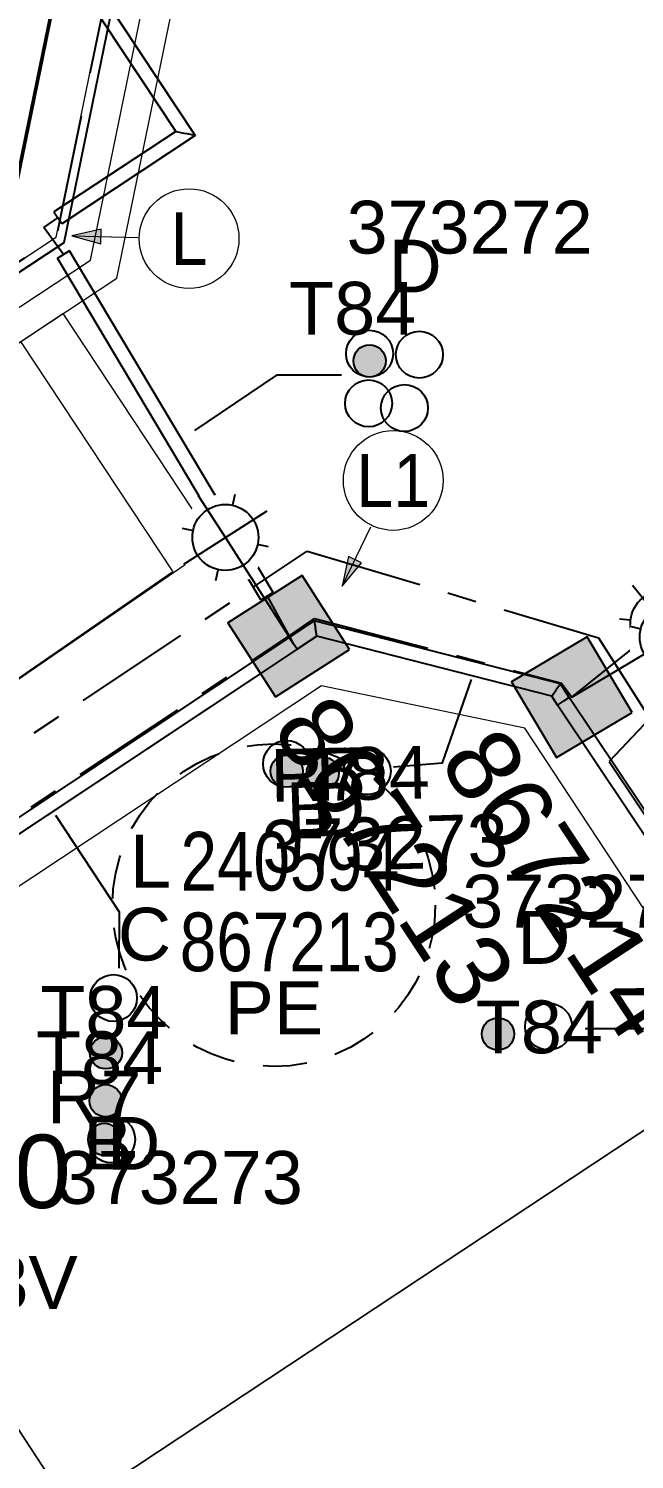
# Model space of a CAD drawing. Header units: metres. Extents: x 302829 to 303440, y 6270651 to 6271380.
# Drawn here: x 303148.22 to 303168.87, y 6270947.35 to 6270996.14 of the extents above; entities that cross this region are included whole.
import ezdxf
from ezdxf.enums import TextEntityAlignment as Align

# ---------------------------------------------------------------- set-up
doc = ezdxf.new("R2010")
doc.units = ezdxf.units.M
for name, pattern in [('Cable Exist UG', [7, 4, -1, 1, -1]), ('Dash', [5, 3, -2]), ('IE Trench LV', [5.5, 4, -1.5])]:
    doc.linetypes.add(name, pattern=pattern)
doc.layers.get('0').update_dxf_attribs({"color": 6})
doc.layers.add('_User Miscellaneous12', color=252, linetype='Continuous', lineweight=13, plot=False, transparency=0.5)
for name, color, linetype, lineweight in [('_User Miscellaneous4', 191, 'Continuous', 13), ('_User Miscellaneous5', 151, 'Continuous', 13), ('_User_LV_Exist', 5, 'Continuous', 25), ('_User_SL_Exist', 4, 'Continuous', 25), ('Cadastre Developer_SP_NEW', 54, 'Continuous', 15), ('Cadastre Land Parcels_SP_EXT', 96, 'Continuous', 15), ('Mains_LV_SL_EXT', 135, 'Continuous', 25)]:
    doc.layers.add(name, color=color, linetype=linetype, lineweight=lineweight)
for name, color, linetype in [('Duct_SP_EXT', 40, 'Continuous'), ('Equip_SP_SL_EXT', 7, 'Continuous'), ('Mains_LV_New_T84', 2, 'Cable x'), ('Notes_LV_MISC', 161, 'Continuous'), ('Notes_SL_MISC', 4, 'Continuous'), ('SupportsUG_SP_LV_SL_EXT', 7, 'Continuous'), ('Trench_SP_EXT', 7, 'Continuous'), ('Trench_SP_NEW', 2, 'Continuous')]:
    doc.layers.add(name, color=color, linetype=linetype)
doc.styles.add('COLUMN_LABEL', font='arial.ttf', dxfattribs={"height": 2})
doc.styles.add('iecARIAL', font='arial.ttf', dxfattribs={"height": 2})
doc.styles.add('ieISOCP', font='arial.ttf', dxfattribs={"height": 1.5})
doc.styles.add('POLE_LABEL', font='arial.ttf', dxfattribs={"height": 2})
doc.styles.add('SL_LABEL', font='arial.ttf', dxfattribs={"height": 2})
doc.styles.get("Standard").update_dxf_attribs({"font": 'arial.ttf'})
doc.linetypes.add('Cable New UG', pattern='A,6,-0.05,["X",Standard,S=1.8,R=0,X=0,Y=-0.94],-1.8', length=7.85)
doc.linetypes.add('Cable x', pattern='A,5,-0.05,["X",Standard,S=1.5,R=0,X=0,Y=-0.75],-1.45', length=6.5)

# ---------------------------------------------------------------- blocks, each defined once
blk = doc.blocks.new('COLUMN_EXT')
blk.add_hatch(color=256).paths.add_polyline_path([(1.5, -1.5), (1.5, 1.5), (-1.5, 1.5), (-1.5, -1.5)])
blk.add_lwpolyline([(1.5, 1.5), (-1.5, 1.5), (-1.5, -1.5), (1.5, -1.5)], close=True)
at = {"flags": 9}
for tag, p in [('NOTES', (-1.813, 2)), ('STREETNAME', (-1.813, 1.6)), ('LOCATION', (-1.813, 1.4)), ('SUBURB', (-1.813, 1.8)), ('LEGEND', (-1.813, 1.2)), ('USAGE', (-1.813, 1)), ('COLUMN_TYPE', (-1.813, 0.4)), ('OWNED_BY', (-1.813, 0.6)), ('STATE', (-1.813, 0.8))]:
    blk.add_attdef(tag, text='', height=0.2, rotation=180, dxfattribs=at).set_placement(p, align=Align.MIDDLE_LEFT)
at = {"flags": 1}
blk.add_attdef('Z', (-1.813, 2.351), '', height=0.2, rotation=180, dxfattribs=at)
at = {"flags": 9}
for tag, style, p in [('STRUCTURE_PLANT_NUMBER', 'POLE_LABEL', (-1.813, -0.031)), ('STREET_CODE', 'COLUMN_LABEL', (-1.813, 0.2))]:
    blk.add_attdef(tag, text='', height=0.2, rotation=180, dxfattribs=dict(at, style=style)).set_placement(p, align=Align.MIDDLE_LEFT)
at = {"style": 'COLUMN_LABEL', "width": 0.9, "flags": 8}
blk.add_attdef('ASSET_NUM', text='', height=2, rotation=270, dxfattribs=at).set_placement((2, -4), align=Align.MIDDLE_LEFT)
blk = doc.blocks.new('DUCT_EXT')
blk.add_circle((0, 0.8), 0.8)
at = {"flags": 1}
blk.add_attdef('Z', (0, 0), '', height=0.2, dxfattribs=at)
at = {"flags": 9}
for tag, p in [('DUCT_CODE', (0, 0)), ('XSECT_TYPE', (0, -0.2)), ('FB_REFERENCE', (0, -0.4)), ('STATE', (0, -0.6)), ('NOTES', (0, -0.8))]:
    blk.add_attdef(tag, text='', height=0.2, dxfattribs=at).set_placement(p, align=Align.MIDDLE_LEFT)
blk = doc.blocks.new('*U269')
at = {"width": 0.9}
blk.add_attdef('LNUMBER', text='', height=1, rotation=122.7169, dxfattribs=at).set_placement((-2.942, 6.43), align=Align.MIDDLE_LEFT)
at = {"flags": 9}
for tag, p in [('LRATECODE', (-7.4, 0)), ('LOUTREACHVOCAB', (-7.2, 0)), ('LOUTREACH', (-7, 0)), ('LANTNUMBER', (-6.6, 0)), ('LNEW', (-6.4, 0)), ('LMASTVOCAB', (-6.2, 0)), ('LMAST', (-6, 0)), ('LLAMPVOCAB', (-5.8, 0)), ('LLAMP', (-5.6, 0)), ('LEXIST', (-5.4, 0)), ('LCHARGE3PERCENT', (-5.2, 0)), ('LCHARGE3', (-5, 0)), ('LCHARGE2PERCENT', (-4.8, 0)), ('LCHARGE2', (-4.6, 0)), ('LCHARGE1PERCENT', (-4.4, 0)), ('LCHARGE1', (-4.2, 0)), ('LCATEGORY', (-4, 0)), ('LBRACKETVOCAB', (-3.8, 0)), ('LBRACKET', (-3.6, 0)), ('LKINGHEIGHT', (-3.4, 0)), ('CREPLACE', (-3.2, 0)), ('CREMOVE', (-3, 0)), ('CNUMBER', (-2.8, 0)), ('CNEW', (-2.6, 0)), ('CEXIST', (-2.4, 0)), ('USAGE', (-2.2, 0)), ('STATE', (-2, 0)), ('OWNED_BY', (-1.8, 0)), ('ORIENTATION', (-1.6, 0)), ('OPERATING_VOLTAGE', (-1.4, 0)), ('NO_PHASES', (-1.2, 0)), ('LANTERN_TYPE', (-1, 0)), ('LANTERN_PURPOSE', (-0.8, 0)), ('CONTROL_TYPE', (-0.6, 0)), ('CONSTRUCTED_VOLTAGE', (-0.4, 0))]:
    blk.add_attdef(tag, text='', height=0.001, rotation=270, dxfattribs=at).set_placement(p, align=Align.MIDDLE_LEFT)
at = {"style": 'SL_LABEL', "flags": 9}
blk.add_attdef('STREET_CODE', text='', height=0.001, rotation=270, dxfattribs=at).set_placement((0.001, 0), align=Align.MIDDLE_LEFT)
at = {"flags": 1}
blk.add_attdef('Z', (0, 0), '', height=0.001, rotation=270, dxfattribs=at)
at = {"flags": 9}
for tag, p in [('LREMOVE', (0, -7.6)), ('LREPLACE', (0, -7.8)), ('LTYPE', (0, -8)), ('LTYPEVOCAB', (0, -8.2)), ('LEGEND', (0, -8.4)), ('SUBURB', (0, -8.6)), ('STREETNAME', (0, -8.8)), ('LOCATION', (0, -9)), ('NOTES', (0, -9.2)), ('MAINTAINED_BY', (0, -9.863))]:
    blk.add_attdef(tag, text='', height=0.001, dxfattribs=at).set_placement(p, align=Align.MIDDLE_LEFT)
blk.add_attdef('OPERATED_BY', (0, -9.607), '', height=0.001, dxfattribs=at)
blk.add_wipeout([(-3.074, 4.785), (-1.843, 4.831), (-0.742, 4.277), (-0.696, 3.046), (-1.25, 1.946), (-2.481, 1.9), (-3.582, 2.453), (-3.628, 3.685)])
for p, q in [((-2.162, 3.365), (-3.074, 4.785)), ((-1.843, 4.831), (-1.923, 4.465)), ((-2.162, 3.365), (-0.742, 4.277)), ((-3.628, 3.685), (-3.261, 3.605)), ((-3.582, 2.453), (-2.162, 3.365)), ((0, 0), (-2.162, 3.365)), ((-0.696, 3.046), (-1.063, 3.126)), ((-2.481, 1.9), (-2.401, 2.266))]:
    blk.add_line(p, q)
blk.add_circle((-2.162, 3.365), 1.125)
blk = doc.blocks.new('*U265')
at = {"width": 0.9}
blk.add_attdef('LNUMBER', text='', height=1, rotation=38.7658, dxfattribs=at).set_placement((6.084, 3.603), align=Align.MIDDLE_LEFT)
at = {"flags": 9}
for tag, p in [('LRATECODE', (-7.4, 0)), ('LOUTREACHVOCAB', (-7.2, 0)), ('LOUTREACH', (-7, 0)), ('LANTNUMBER', (-6.6, 0)), ('LNEW', (-6.4, 0)), ('LMASTVOCAB', (-6.2, 0)), ('LMAST', (-6, 0)), ('LLAMPVOCAB', (-5.8, 0)), ('LLAMP', (-5.6, 0)), ('LEXIST', (-5.4, 0)), ('LCHARGE3PERCENT', (-5.2, 0)), ('LCHARGE3', (-5, 0)), ('LCHARGE2PERCENT', (-4.8, 0)), ('LCHARGE2', (-4.6, 0)), ('LCHARGE1PERCENT', (-4.4, 0)), ('LCHARGE1', (-4.2, 0)), ('LCATEGORY', (-4, 0)), ('LBRACKETVOCAB', (-3.8, 0)), ('LBRACKET', (-3.6, 0)), ('LKINGHEIGHT', (-3.4, 0)), ('CREPLACE', (-3.2, 0)), ('CREMOVE', (-3, 0)), ('CNUMBER', (-2.8, 0)), ('CNEW', (-2.6, 0)), ('CEXIST', (-2.4, 0)), ('USAGE', (-2.2, 0)), ('STATE', (-2, 0)), ('OWNED_BY', (-1.8, 0)), ('ORIENTATION', (-1.6, 0)), ('OPERATING_VOLTAGE', (-1.4, 0)), ('NO_PHASES', (-1.2, 0)), ('LANTERN_TYPE', (-1, 0)), ('LANTERN_PURPOSE', (-0.8, 0)), ('CONTROL_TYPE', (-0.6, 0)), ('CONSTRUCTED_VOLTAGE', (-0.4, 0))]:
    blk.add_attdef(tag, text='', height=0.001, rotation=270, dxfattribs=at).set_placement(p, align=Align.MIDDLE_LEFT)
at = {"style": 'SL_LABEL', "flags": 9}
blk.add_attdef('STREET_CODE', text='', height=0.001, rotation=270, dxfattribs=at).set_placement((0.001, 0), align=Align.MIDDLE_LEFT)
at = {"flags": 1}
blk.add_attdef('Z', (0, 0), '', height=0.001, rotation=270, dxfattribs=at)
at = {"flags": 9}
for tag, p in [('LREMOVE', (0, -7.6)), ('LREPLACE', (0, -7.8)), ('LTYPE', (0, -8)), ('LTYPEVOCAB', (0, -8.2)), ('LEGEND', (0, -8.4)), ('SUBURB', (0, -8.6)), ('STREETNAME', (0, -8.8)), ('LOCATION', (0, -9)), ('NOTES', (0, -9.2)), ('MAINTAINED_BY', (0, -9.863))]:
    blk.add_attdef(tag, text='', height=0.001, dxfattribs=at).set_placement(p, align=Align.MIDDLE_LEFT)
blk.add_attdef('OPERATED_BY', (0, -9.607), '', height=0.001, dxfattribs=at)
blk.add_wipeout([(4.435, 3.561), (4.61, 2.342), (4.175, 1.189), (2.956, 1.013), (1.803, 1.448), (1.628, 2.667), (2.062, 3.82), (3.282, 3.996)])
for p, q in [((3.282, 3.996), (3.241, 3.623)), ((2.062, 3.82), (3.119, 2.505)), ((3.119, 2.505), (4.435, 3.561)), ((0, 0), (3.119, 2.505)), ((1.628, 2.667), (2.001, 2.627)), ((3.119, 2.505), (4.175, 1.189)), ((4.61, 2.342), (4.237, 2.382)), ((2.956, 1.013), (2.997, 1.386))]:
    blk.add_line(p, q)
blk.add_circle((3.119, 2.505), 1.125)
blk = doc.blocks.new('CABLE_LARGE_EXT')
h = blk.add_hatch(color=256)
edge = h.paths.add_edge_path()
edge.add_arc((0, 0.55), 0.55, 0, 360)
blk.add_circle((0, 0.55), 0.55)
at = {"flags": 1}
blk.add_attdef('Z', (0, 0), '', height=0.2, dxfattribs=at)
at = {"flags": 9}
for tag, p in [('COND_CODE', (0, 0)), ('STATE', (0, -0.4)), ('FB_REFERENCE', (0, -0.2)), ('XSECT_SIZE', (0, -0.6)), ('NOTES', (0, -0.8))]:
    blk.add_attdef(tag, text='', height=0.2, dxfattribs=at).set_placement(p, align=Align.MIDDLE_LEFT)
blk = doc.blocks.new('*U255')
at = {"width": 0.9}
blk.add_attdef('LNUMBER', text='', height=1, rotation=122.7169, dxfattribs=at).set_placement((-2.942, 6.43), align=Align.MIDDLE_LEFT)
at = {"flags": 9}
for tag, p in [('LRATECODE', (-7.4, 0)), ('LOUTREACHVOCAB', (-7.2, 0)), ('LOUTREACH', (-7, 0)), ('LANTNUMBER', (-6.6, 0)), ('LNEW', (-6.4, 0)), ('LMASTVOCAB', (-6.2, 0)), ('LMAST', (-6, 0)), ('LLAMPVOCAB', (-5.8, 0)), ('LLAMP', (-5.6, 0)), ('LEXIST', (-5.4, 0)), ('LCHARGE3PERCENT', (-5.2, 0)), ('LCHARGE3', (-5, 0)), ('LCHARGE2PERCENT', (-4.8, 0)), ('LCHARGE2', (-4.6, 0)), ('LCHARGE1PERCENT', (-4.4, 0)), ('LCHARGE1', (-4.2, 0)), ('LCATEGORY', (-4, 0)), ('LBRACKETVOCAB', (-3.8, 0)), ('LBRACKET', (-3.6, 0)), ('LKINGHEIGHT', (-3.4, 0)), ('CREPLACE', (-3.2, 0)), ('CREMOVE', (-3, 0)), ('CNUMBER', (-2.8, 0)), ('CNEW', (-2.6, 0)), ('CEXIST', (-2.4, 0)), ('USAGE', (-2.2, 0)), ('STATE', (-2, 0)), ('OWNED_BY', (-1.8, 0)), ('ORIENTATION', (-1.6, 0)), ('OPERATING_VOLTAGE', (-1.4, 0)), ('NO_PHASES', (-1.2, 0)), ('LANTERN_TYPE', (-1, 0)), ('LANTERN_PURPOSE', (-0.8, 0)), ('CONTROL_TYPE', (-0.6, 0)), ('CONSTRUCTED_VOLTAGE', (-0.4, 0))]:
    blk.add_attdef(tag, text='', height=0.001, rotation=270, dxfattribs=at).set_placement(p, align=Align.MIDDLE_LEFT)
at = {"style": 'SL_LABEL', "flags": 9}
blk.add_attdef('STREET_CODE', text='', height=0.001, rotation=270, dxfattribs=at).set_placement((0.001, 0), align=Align.MIDDLE_LEFT)
at = {"flags": 1}
blk.add_attdef('Z', (0, 0), '', height=0.001, rotation=270, dxfattribs=at)
at = {"flags": 9}
for tag, p in [('LREMOVE', (0, -7.6)), ('LREPLACE', (0, -7.8)), ('LTYPE', (0, -8)), ('LTYPEVOCAB', (0, -8.2)), ('LEGEND', (0, -8.4)), ('SUBURB', (0, -8.6)), ('STREETNAME', (0, -8.8)), ('LOCATION', (0, -9)), ('NOTES', (0, -9.2)), ('MAINTAINED_BY', (0, -9.863))]:
    blk.add_attdef(tag, text='', height=0.001, dxfattribs=at).set_placement(p, align=Align.MIDDLE_LEFT)
blk.add_attdef('OPERATED_BY', (0, -9.607), '', height=0.001, dxfattribs=at)
blk.add_wipeout([(-3.074, 4.785), (-1.843, 4.831), (-0.742, 4.277), (-0.696, 3.046), (-1.25, 1.946), (-2.481, 1.9), (-3.582, 2.453), (-3.628, 3.685)])
for p, q in [((-2.162, 3.365), (-3.074, 4.785)), ((-1.843, 4.831), (-1.923, 4.465)), ((-2.162, 3.365), (-0.742, 4.277)), ((-3.628, 3.685), (-3.261, 3.605)), ((-3.582, 2.453), (-2.162, 3.365)), ((0, 0), (-2.162, 3.365)), ((-0.696, 3.046), (-1.063, 3.126)), ((-2.481, 1.9), (-2.401, 2.266))]:
    blk.add_line(p, q)
blk.add_circle((-2.162, 3.365), 1.125)
blk = doc.blocks.new('*U256')
at = {"width": 0.9}
blk.add_attdef('LNUMBER', text='', height=1, rotation=30.7402, dxfattribs=at).set_placement((6.528, 2.719), align=Align.MIDDLE_LEFT)
at = {"flags": 9}
for tag, p in [('LRATECODE', (-7.4, 0)), ('LOUTREACHVOCAB', (-7.2, 0)), ('LOUTREACH', (-7, 0)), ('LANTNUMBER', (-6.6, 0)), ('LNEW', (-6.4, 0)), ('LMASTVOCAB', (-6.2, 0)), ('LMAST', (-6, 0)), ('LLAMPVOCAB', (-5.8, 0)), ('LLAMP', (-5.6, 0)), ('LEXIST', (-5.4, 0)), ('LCHARGE3PERCENT', (-5.2, 0)), ('LCHARGE3', (-5, 0)), ('LCHARGE2PERCENT', (-4.8, 0)), ('LCHARGE2', (-4.6, 0)), ('LCHARGE1PERCENT', (-4.4, 0)), ('LCHARGE1', (-4.2, 0)), ('LCATEGORY', (-4, 0)), ('LBRACKETVOCAB', (-3.8, 0)), ('LBRACKET', (-3.6, 0)), ('LKINGHEIGHT', (-3.4, 0)), ('CREPLACE', (-3.2, 0)), ('CREMOVE', (-3, 0)), ('CNUMBER', (-2.8, 0)), ('CNEW', (-2.6, 0)), ('CEXIST', (-2.4, 0)), ('USAGE', (-2.2, 0)), ('STATE', (-2, 0)), ('OWNED_BY', (-1.8, 0)), ('ORIENTATION', (-1.6, 0)), ('OPERATING_VOLTAGE', (-1.4, 0)), ('NO_PHASES', (-1.2, 0)), ('LANTERN_TYPE', (-1, 0)), ('LANTERN_PURPOSE', (-0.8, 0)), ('CONTROL_TYPE', (-0.6, 0)), ('CONSTRUCTED_VOLTAGE', (-0.4, 0))]:
    blk.add_attdef(tag, text='', height=0.001, rotation=270, dxfattribs=at).set_placement(p, align=Align.MIDDLE_LEFT)
at = {"style": 'SL_LABEL', "flags": 9}
blk.add_attdef('STREET_CODE', text='', height=0.001, rotation=270, dxfattribs=at).set_placement((0.001, 0), align=Align.MIDDLE_LEFT)
at = {"flags": 1}
blk.add_attdef('Z', (0, 0), '', height=0.001, rotation=270, dxfattribs=at)
at = {"flags": 9}
for tag, p in [('LREMOVE', (0, -7.6)), ('LREPLACE', (0, -7.8)), ('LTYPE', (0, -8)), ('LTYPEVOCAB', (0, -8.2)), ('LEGEND', (0, -8.4)), ('SUBURB', (0, -8.6)), ('STREETNAME', (0, -8.8)), ('LOCATION', (0, -9)), ('NOTES', (0, -9.2)), ('MAINTAINED_BY', (0, -9.863))]:
    blk.add_attdef(tag, text='', height=0.001, dxfattribs=at).set_placement(p, align=Align.MIDDLE_LEFT)
blk.add_attdef('OPERATED_BY', (0, -9.607), '', height=0.001, dxfattribs=at)
blk.add_wipeout([(4.888, 2.907), (4.892, 1.675), (4.301, 0.594), (3.068, 0.591), (1.988, 1.182), (1.984, 2.414), (2.575, 3.495), (3.807, 3.498)])
for p, q in [((2.575, 3.495), (3.438, 2.045)), ((3.807, 3.498), (3.715, 3.135)), ((3.438, 2.045), (4.888, 2.907)), ((0, 0), (3.438, 2.045)), ((1.984, 2.414), (2.348, 2.322)), ((3.438, 2.045), (4.301, 0.594)), ((4.892, 1.675), (4.528, 1.767)), ((3.068, 0.591), (3.161, 0.954))]:
    blk.add_line(p, q)
blk.add_circle((3.438, 2.045), 1.125)
blk = doc.blocks.new('*U261')
at = {"linetype": 'Dash', "ltscale": 0.5}
blk.add_circle((0, 0), 5.5, dxfattribs=at)
at = {"char_height": 1.8}
for s, insert, attachment_point in [('L', (-3.5, 1.5), 6), ('C', (-3.5, -1), 6), ('PE', (0, -2.6), 2), ('PE', (0, -2.6), 2)]:
    blk.add_mtext(s, dxfattribs=dict(at, insert=insert, attachment_point=attachment_point))
at = {"width": 0.9}
for tag, p in [('SNUMBER', (-3.25, 1.5)), ('CNUMBER', (-3.25, -1))]:
    blk.add_attdef(tag, text='', height=1.8, dxfattribs=at).set_placement(p, align=Align.MIDDLE_LEFT)
at = {"flags": 1}
blk.add_attdef('Z', (0, 0), '', height=0.2, dxfattribs=at)
blk = doc.blocks.new('PILLAR_EXT')
blk.add_hatch(color=256).paths.add_polyline_path([(-2.5, 1), (-2.5, -1), (2.5, -1), (2.5, 1)])
for p, q in [((0, 1), (0, -1)), ((-2.5, 0), (2.5, 0))]:
    blk.add_line(p, q)
at = {"ltscale": 10}
blk.add_line((2.5, 0), (-2.5, 0), dxfattribs=at)
blk.add_lwpolyline([(-2.5, -1), (-1.25, -1), (1.25, -1), (2.5, -1), (2.5, 1), (-2.5, 1)], close=True)
at = {"width": 0.9, "flags": 8}
blk.add_attdef('ASSET_NUM', text='', height=2, rotation=90, dxfattribs=at).set_placement((-2, 4), align=Align.MIDDLE_LEFT)
for tag, p, flags in [('OWNED_BY', (0, -0.2), 9), ('STATE', (0, -0.4), 9), ('SUPPORT_TYPE', (0, -0.6), 9), ('USAGE', (0, -0.8), 9), ('LEGEND', (0, -1), 9), ('LOCATION', (0, -1.2), 9), ('NOTES', (0, -1.4), 9), ('PARENT', (0, -1.6), 9), ('STREETNAME', (0, -1.8), 9), ('SUBURB', (0, -2), 1)]:
    blk.add_attdef(tag, p, '', height=0.2, dxfattribs=dict(flags=flags))
blk = doc.blocks.new('*U314')
h = blk.add_hatch(color=256)
h.dxf.hatch_style = 1
h.paths.add_polyline_path([(-3.005, -0.176), (-2.993, 0.323), (-3.999, 0.098)])
blk.add_line((-3.999, 0.098), (-1.749, 0.043))
at = {"flags": 128}
blk.add_lwpolyline([(-3.005, -0.176), (-2.993, 0.323), (-3.999, 0.098), (-3.005, -0.176)], dxfattribs=at)
blk.add_circle((0, 0), 1.7)
at = {"width": 0.9}
blk.add_attdef('CODE', text='', height=1.8, dxfattribs=at).set_placement((0, 0), align=Align.MIDDLE_CENTER)
at = {"flags": 1}
blk.add_attdef('Z', (0, 0), '', height=0.2, dxfattribs=at)
blk = doc.blocks.new('*U302')
h = blk.add_hatch(color=256)
h.dxf.hatch_style = 1
h.paths.add_polyline_path([(-1.079, -2.811), (-1.529, -2.593), (-1.738, -3.602)])
blk.add_line((-1.738, -3.602), (-0.761, -1.576))
at = {"flags": 128}
blk.add_lwpolyline([(-1.079, -2.811), (-1.529, -2.593), (-1.738, -3.602), (-1.079, -2.811)], dxfattribs=at)
blk.add_circle((0, 0), 1.7)
at = {"width": 0.9}
blk.add_attdef('CODE', text='', height=1.8, dxfattribs=at).set_placement((0, 0), align=Align.MIDDLE_CENTER)
at = {"flags": 1}
blk.add_attdef('Z', (0, 0), '', height=0.2, dxfattribs=at)

msp = doc.modelspace()

# ---------------------------------------------------------------- linework, layer by layer
at = {"layer": '_User Miscellaneous12', "color": 1, "flags": 128}
msp.add_lwpolyline([(303028.311, 6271042.982), (303086.816, 6270954.403), (303096.183, 6270952.479), (303150.33, 6270988.24), (303152.251, 6270997.605), (303093.69, 6271086.273)], dxfattribs=at)
at = {"layer": '_User Miscellaneous12', "color": 5, "flags": 128}
msp.add_lwpolyline([(303029.146, 6271043.533), (303087.422, 6270955.299), (303095.978, 6270953.542), (303149.434, 6270988.846), (303151.188, 6270997.4), (303092.856, 6271085.722)], dxfattribs=at)
at = {"layer": '_User Miscellaneous12', "color": 3, "flags": 128}
msp.add_lwpolyline([(303029.396, 6271043.699), (303087.604, 6270955.568), (303095.916, 6270953.861), (303149.165, 6270989.028), (303150.869, 6270997.338), (303092.606, 6271085.557)], dxfattribs=at)
at = {"layer": '_User Miscellaneous12', "flags": 128}
msp.add_lwpolyline([(303030.826, 6271044.641), (303088.635, 6270957.092), (303095.568, 6270955.668), (303147.641, 6270990.059), (303149.062, 6270996.989), (303091.187, 6271084.62)], dxfattribs=at)
at = {"layer": '_User Miscellaneous4'}
for p, q in [((303142.423, 6271009.857), (303153.901, 6270992.492)), ((303142.022, 6271009.592), (303153.236, 6270992.628)), ((303153.236, 6270992.628), (303149.085, 6270989.885)), ((303153.901, 6270992.492), (303149.35, 6270989.484)), ((303153.236, 6270992.628), (303153.568, 6270992.56)), ((303153.901, 6270992.492), (303153.568, 6270992.56)), ((303149.085, 6270989.885), (303149.217, 6270989.684)), ((303149.35, 6270989.484), (303149.217, 6270989.684)), ((303149.201, 6270988.312), (303149.407, 6270988.435)), ((303149.613, 6270988.558), (303149.407, 6270988.435)), ((303166.349, 6270973.796), (303157.955, 6270975.94)), ((303157.955, 6270975.94), (303158, 6270975.681)), ((303158.044, 6270975.422), (303158, 6270975.681)), ((303157.371, 6270974.974), (303157.238, 6270975.174)), ((303157.371, 6270974.974), (303157.238, 6270975.174)), ((303158.044, 6270975.422), (303157.371, 6270974.974)), ((303166.047, 6270973.378), (303158.044, 6270975.422)), ((303157.371, 6270974.974), (303138.62, 6270962.519)), ((303166.349, 6270973.796), (303166.198, 6270973.587)), ((303166.047, 6270973.378), (303166.198, 6270973.587)), ((303166.243, 6270973.073), (303166.047, 6270973.378)), ((303166.243, 6270973.073), (303166.445, 6270973.203)), ((303166.246, 6270973.07), (303166.445, 6270973.203)), ((303173.936, 6270961.554), (303166.246, 6270973.07))]:
    msp.add_line(p, q, dxfattribs=at)
at = {"layer": '_User_LV_Exist', "color": 2, "linetype": 'Cable New UG', "ltscale": 0.8, "flags": 128}
msp.add_lwpolyline([(303117.206, 6270967.561), (303131.292, 6270976.864), (303149.434, 6270988.846), (303151.188, 6270997.4), (303136.984, 6271018.973)], dxfattribs=at)
at = {"layer": '_User_LV_Exist', "color": 2, "linetype": 'Cable New UG', "lineweight": 0, "ltscale": 0.8, "flags": 128}
msp.add_lwpolyline([(303117.206, 6270967.561), (303111.765, 6270963.831), (303112.954, 6270961.993), (303147.944, 6270985.465), (303153.132, 6270977.61), (303136.701, 6270966.258), (303138.312, 6270962.957)], dxfattribs=at)
at = {"layer": 'Cadastre Developer_SP_NEW', "lineweight": 35, "const_width": 0.125}
msp.add_lwpolyline([(303136.964, 6270983.008), (303120.432, 6271008.041), (303135.285, 6271017.85), (303149.062, 6270996.989), (303147.645, 6270990.062), (303136.964, 6270983.008)], close=True, dxfattribs=at).dxf.unprotected_set("ltscale", 0)
at = {"layer": 'Cadastre Land Parcels_SP_EXT', "linetype": 'Continuous'}
for points in [[(303172.647, 6270960.857), (303165.134, 6270972.289), (303158.205, 6270973.725), (303139.426, 6270961.281), (303149.66, 6270945.648), (303172.647, 6270960.857)], [(303152.393, 6270927.774), (303158.661, 6270931.916), (303149.66, 6270945.648), (303139.426, 6270961.281), (303126.918, 6270952.993), (303137.153, 6270937.359), (303146.14, 6270923.631), (303152.393, 6270927.774)], [(303181.67, 6270947.126), (303172.647, 6270960.857), (303149.66, 6270945.648), (303158.661, 6270931.916), (303181.67, 6270947.126)]]:
    msp.add_lwpolyline(points, close=True, dxfattribs=at)
at = {"layer": 'Duct_SP_EXT'}
for p, q in [((303142.423, 6271009.857), (303153.901, 6270992.492)), ((303142.022, 6271009.592), (303153.236, 6270992.628)), ((303153.236, 6270992.628), (303149.085, 6270989.885)), ((303153.901, 6270992.492), (303149.35, 6270989.484)), ((303153.236, 6270992.628), (303153.568, 6270992.56)), ((303153.901, 6270992.492), (303153.568, 6270992.56)), ((303149.085, 6270989.885), (303149.217, 6270989.684)), ((303149.35, 6270989.484), (303149.217, 6270989.684)), ((303149.201, 6270988.312), (303149.407, 6270988.435)), ((303149.613, 6270988.558), (303149.407, 6270988.435)), ((303166.349, 6270973.796), (303157.955, 6270975.94)), ((303157.955, 6270975.94), (303158, 6270975.681)), ((303158.044, 6270975.422), (303158, 6270975.681)), ((303157.371, 6270974.974), (303157.238, 6270975.174)), ((303157.371, 6270974.974), (303157.238, 6270975.174)), ((303158.044, 6270975.422), (303157.371, 6270974.974)), ((303166.047, 6270973.378), (303158.044, 6270975.422)), ((303157.371, 6270974.974), (303138.62, 6270962.519)), ((303166.349, 6270973.796), (303166.198, 6270973.587)), ((303166.047, 6270973.378), (303166.198, 6270973.587)), ((303166.243, 6270973.073), (303166.047, 6270973.378)), ((303166.243, 6270973.073), (303166.445, 6270973.203)), ((303166.246, 6270973.07), (303166.445, 6270973.203)), ((303173.936, 6270961.554), (303166.246, 6270973.07))]:
    msp.add_line(p, q, dxfattribs=at)
for points in [[(303158.885, 6270984.316), (303156.664, 6270984.316), (303153.871, 6270982.431)], [(303160.661, 6270970.971), (303162.322, 6270971.099), (303163.311, 6270973.943)], [(303151.31, 6270964.102), (303151.318, 6270966.013), (303149.151, 6270969.306)], [(303167.185, 6270962.039), (303169.243, 6270962.039), (303172.074, 6270964.047)]]:
    msp.add_lwpolyline(points, dxfattribs=at)
at = {"layer": 'Mains_LV_New_T84', "color": 2, "linetype": 'Cable New UG', "ltscale": 0.8, "flags": 128}
msp.add_lwpolyline([(303117.206, 6270967.561), (303131.292, 6270976.864), (303149.434, 6270988.846), (303151.188, 6270997.4), (303136.984, 6271018.973)], dxfattribs=at)
at = {"layer": 'Trench_SP_EXT', "linetype": 'Cable Exist UG'}
msp.add_lwpolyline([(303149.407, 6270988.435), (303148.745, 6270989.361), (303149.217, 6270989.684)], dxfattribs=at)
at = {"layer": 'Trench_SP_NEW', "linetype": 'IE Trench LV', "flags": 128}
msp.add_lwpolyline([(303092.606, 6271085.557), (303127.334, 6271032.973), (303150.869, 6270997.338), (303149.165, 6270989.028), (303135.815, 6270980.211), (303119.126, 6270969.189)], dxfattribs=at)

# ---------------------------------------------------------------- block references
at = {"layer": '_User Miscellaneous5'}
for name, p, values in [('*U314', (303153.69, 6270988.977), {'CODE': 'L'}), ('*U302', (303160.647, 6270980.73), {'CODE': 'L1'})]:
    msp.add_blockref(name, p, dxfattribs=at).add_auto_attribs(values)
at = {"layer": '_User_LV_Exist'}
ref = msp.add_blockref('PILLAR_EXT', (303138.311, 6270962.957), dxfattribs=dict(at, rotation=34.70774905031204))
ref.add_attrib('ASSET_NUM', '121470', dxfattribs={"layer": '0', "height": 2.5, "style": 'iecARIAL'}).set_placement((303138.011, 6270957.174), align=Align.MIDDLE_LEFT)
at = {"layer": 'Duct_SP_EXT'}
for name, p in [('DUCT_EXT', (303159.84, 6270984.254)), ('DUCT_EXT', (303161.539, 6270984.22)), ('CABLE_LARGE_EXT', (303159.84, 6270984.254)), ('DUCT_EXT', (303159.809, 6270982.56)), ('DUCT_EXT', (303161.029, 6270982.4)), ('DUCT_EXT', (303165.942, 6270961.308)), ('CABLE_LARGE_EXT', (303164.218, 6270961.307))]:
    msp.add_blockref(name, p, dxfattribs=at)
for name, p, rotation in [('DUCT_EXT', (303157.005, 6270970.268), 359.6011937735594), ('CABLE_LARGE_EXT', (303157.005, 6270970.268), 358.9947420155435), ('CABLE_LARGE_EXT', (303158.272, 6270970.2), 2.549697823485444), ('DUCT_EXT', (303159.737, 6270971.619), 181.663963386915), ('DUCT_EXT', (303150.314, 6270963.084), 269.9756500414379), ('CABLE_LARGE_EXT', (303150.307, 6270961.214), 269.9756500414379), ('CABLE_LARGE_EXT', (303150.298, 6270959.58), 269.9756500414379), ('DUCT_EXT', (303150.252, 6270958.266), 269.7255970349405), ('CABLE_LARGE_EXT', (303150.252, 6270958.266), 269.7255970349405)]:
    msp.add_blockref(name, p, dxfattribs=dict(at, rotation=rotation))
at = {"layer": 'Notes_SL_MISC', "ltscale": 10}
ref = msp.add_blockref('*U261', (303156.578, 6270966.248), dxfattribs=at)
ref.add_attrib('SNUMBER', '240594', dxfattribs={"layer": '0', "ltscale": 10, "height": 2, "width": 0.8}).set_placement((303157.128, 6270966.748), align=Align.CENTER)
ref.add_attrib('CNUMBER', '867213', dxfattribs={"ltscale": 10, "height": 2, "width": 0.8}).set_placement((303157.103, 6270965.998), align=Align.TOP_CENTER)
at = {"layer": 'SupportsUG_SP_LV_SL_EXT'}
ref = msp.add_blockref('COLUMN_EXT', (303157.088, 6270975.423), dxfattribs=dict(at, rotation=302.7175280142187))
ref.add_attrib('ASSET_NUM', '867213', dxfattribs={"layer": '0', "height": 2.5, "rotation": 303.3122, "style": 'COLUMN_LABEL'}).set_placement((303158.55, 6270973.645), align=Align.TOP_LEFT)
ref = msp.add_blockref('COLUMN_EXT', (303166.735, 6270973.346), dxfattribs=dict(at, rotation=300.740246352243))
ref.add_attrib('ASSET_NUM', '867214', dxfattribs={"layer": '0', "height": 2.5, "rotation": 303.3122, "style": 'COLUMN_LABEL'}).set_placement((303170.655, 6270962.787), align=Align.TOP_RIGHT)

# ---------------------------------------------------------------- texts
at = {"layer": 'Duct_SP_EXT'}
for s, p in [('373272', (303159.058, 6270988.467)), ('D', (303160.485, 6270987.142)), ('T84', (303157.099, 6270985.702)), ('373273', (303162.997, 6270965.486)), ('D', (303164.871, 6270964.249)), ('T84', (303148.62, 6270961.693)), ('T84', (303163.461, 6270961.199)), ('T84', (303148.477, 6270960.148)), ('R7', (303148.852, 6270958.81)), ('B', (303150.083, 6270957.238)), ('D', (303150.895, 6270957.228)), ('373273', (303149.178, 6270956.065))]:
    msp.add_text(s, height=1.8, dxfattribs=at).set_placement(p)
for s, rotation, p in [('R7', 1.1814, (303156.477, 6270969.77)), ('T84', 1.2446, (303157.578, 6270969.795)), ('B', 1.8218, (303157.032, 6270968.629)), ('D', 3.4111, (303157.93, 6270968.579)), ('373273', 1.6798, (303156.202, 6270967.339))]:
    msp.add_text(s, height=1.8, rotation=rotation, dxfattribs=at).set_placement(p)
at = {"layer": 'Notes_LV_MISC', "insert": (303136.475, 6270954.284), "char_height": 1.8, "attachment_point": 1, "style": 'ieISOCP'}
msp.add_mtext_dynamic_manual_height_columns('Vd E1; 6.3V ', width=20.18065, gutter_width=7.5, heights=[0], dxfattribs=at)

# ---------------------------------------------------------------- next in the draw order: block references
at = {"layer": 'Equip_SP_SL_EXT'}
for name, p in [('*U269', (303157.088, 6270975.423)), ('*U265', (303166.735, 6270973.346))]:
    msp.add_blockref(name, p, dxfattribs=at)

# ---------------------------------------------------------------- next in the draw order: linework, layer by layer
at = {"layer": '_User Miscellaneous12', "color": 5, "flags": 128}
msp.add_lwpolyline([(303027.477, 6271042.431), (303086.21, 6270953.506), (303096.388, 6270951.416), (303151.227, 6270987.633), (303153.314, 6270997.81), (303094.525, 6271086.825)], dxfattribs=at)
at = {"layer": '_User Miscellaneous4'}
for p, q in [((303156.554, 6270976.906), (303149.613, 6270988.558)), ((303156.141, 6270976.66), (303149.201, 6270988.312)), ((303156.141, 6270976.66), (303156.347, 6270976.783)), ((303156.554, 6270976.906), (303156.347, 6270976.783)), ((303157.955, 6270975.94), (303157.105, 6270975.373)), ((303157.105, 6270975.374), (303138.355, 6270962.918)), ((303157.105, 6270975.374), (303157.238, 6270975.174)), ((303157.105, 6270975.373), (303157.238, 6270975.174)), ((303166.647, 6270973.333), (303166.349, 6270973.796)), ((303166.645, 6270973.336), (303166.445, 6270973.203)), ((303166.647, 6270973.333), (303166.445, 6270973.203)), ((303174.335, 6270961.82), (303166.645, 6270973.336))]:
    msp.add_line(p, q, dxfattribs=at)
at = {"layer": 'Duct_SP_EXT'}
for p, q in [((303156.554, 6270976.906), (303149.613, 6270988.558)), ((303156.141, 6270976.66), (303149.201, 6270988.312)), ((303156.141, 6270976.66), (303156.347, 6270976.783)), ((303156.554, 6270976.906), (303156.347, 6270976.783)), ((303157.955, 6270975.94), (303157.105, 6270975.373)), ((303157.105, 6270975.374), (303138.355, 6270962.918)), ((303157.105, 6270975.374), (303157.238, 6270975.174)), ((303157.105, 6270975.373), (303157.238, 6270975.174)), ((303166.647, 6270973.333), (303166.349, 6270973.796)), ((303166.645, 6270973.336), (303166.445, 6270973.203)), ((303166.647, 6270973.333), (303166.445, 6270973.203)), ((303174.335, 6270961.82), (303166.645, 6270973.336))]:
    msp.add_line(p, q, dxfattribs=at)
at = {"layer": 'Mains_LV_New_T84', "color": 2, "linetype": 'Cable New UG', "lineweight": 0, "ltscale": 0.8, "flags": 128}
msp.add_lwpolyline([(303117.206, 6270967.561), (303111.765, 6270963.831), (303112.954, 6270961.993), (303149.388, 6270986.419), (303154.576, 6270978.563), (303136.701, 6270966.258), (303138.312, 6270962.957)], dxfattribs=at)
at = {"layer": 'Mains_LV_SL_EXT', "linetype": 'Cable Exist UG'}
for points in [[(303157.088, 6270975.423), (303157.962, 6270976.025), (303166.387, 6270973.821), (303166.735, 6270973.346)], [(303138.311, 6270962.957), (303157.088, 6270975.423)]]:
    msp.add_lwpolyline(points, dxfattribs=at)
at = {"layer": 'Trench_SP_EXT', "linetype": 'Cable Exist UG'}
msp.add_lwpolyline([(303156.347, 6270976.783), (303157.238, 6270975.174)], dxfattribs=at)

# ---------------------------------------------------------------- next in the draw order: block references
at = {"layer": '_User_SL_Exist'}
for p, rotation in [((303157.088, 6270975.423), 302.7175280142187), ((303166.735, 6270973.346), 300.740246352243)]:
    msp.add_blockref('COLUMN_EXT', p, dxfattribs=dict(at, rotation=rotation))

# ---------------------------------------------------------------- next in the draw order: block references
for name, p in [('*U255', (303157.088, 6270975.423)), ('*U256', (303166.735, 6270973.346))]:
    msp.add_blockref(name, p, dxfattribs=at)

# ---------------------------------------------------------------- next in the draw order: linework, layer by layer
at = {"layer": '_User_LV_Exist', "linetype": 'Cable Exist UG'}
msp.add_lwpolyline([(303138.311, 6270962.957), (303138.428, 6270965.471), (303138.428, 6270965.471), (303157.715, 6270978.317), (303167.641, 6270975.37), (303169.394, 6270972.617), (303168.011, 6270971.148), (303191.723, 6270935.47)], dxfattribs=at)

doc.saveas('drawing.dxf')
